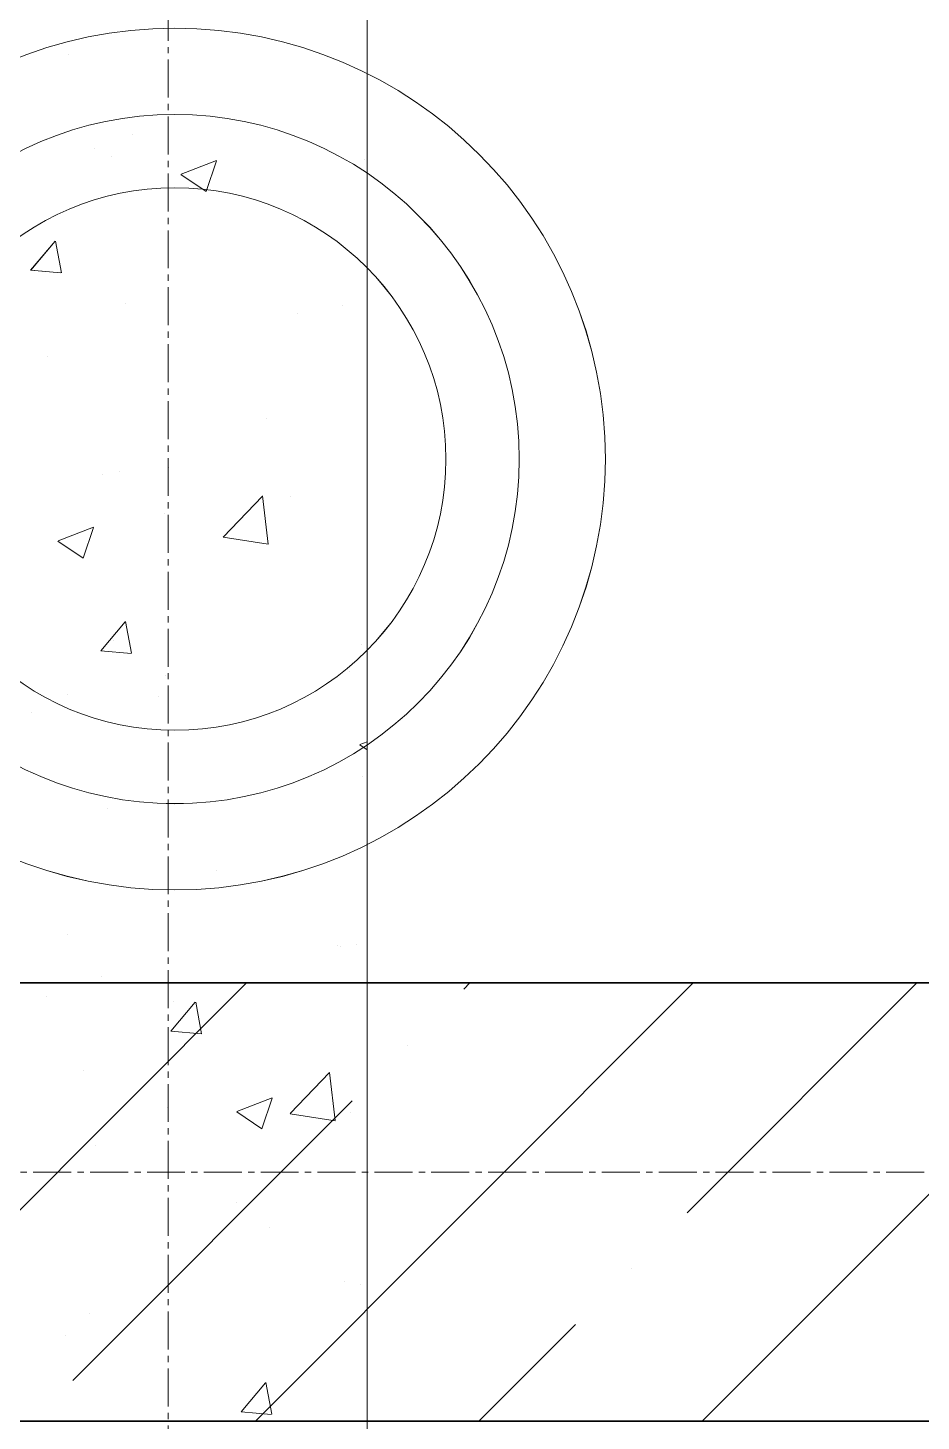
# Model space of a CAD drawing. Header units: millimetres. Extents: x 470010 to 1231400, y -134005 to 421770.
# Drawn here: x 672803 to 673252, y -29536 to -28837 of the extents above; entities that cross this region are included whole.
import ezdxf
from ezdxf.enums import TextEntityAlignment as Align

# ---------------------------------------------------------------- set-up
doc = ezdxf.new("R2010")
doc.units = ezdxf.units.MM
doc.linetypes.add('CENTER2', pattern=[28.575, 19.05, -3.175, 3.175, -3.175])
doc.layers.get('Defpoints').update_dxf_attribs({"color": 140})
doc.layers.add('АР_Делит', color=120, linetype='Continuous', lineweight=0, plot=False)
for name, color, linetype, lineweight in [('АР_Стены ЖБ', 7, 'Continuous', 35), ('АР_Стены ПЕНОблок', 52, 'Continuous', 20), ('АР_Штриховка', 8, 'Continuous', 0)]:
    doc.layers.add(name, color=color, linetype=linetype, lineweight=lineweight)
doc.layers.add('РД_Оси_100', color=7, linetype='Continuous', lineweight=0, true_color=0x525252)
doc.styles.add('style1', font='ARIALN.TTF')

# ---------------------------------------------------------------- blocks, each defined once
blk = doc.blocks.new('СОШ_2200_АР_ОСИ_М100_28.05.24')
at = {"layer": 'РД_Оси_100', "color": 251, "linetype": 'CENTER2', "true_color": 0x636466}
blk.add_line((0, -6155), (0, 139938.679), dxfattribs=at)
blk.add_lwpolyline([(29555, 64200), (-5454.958, 64200), (-5954.958, 64350)], dxfattribs=at)
blk = doc.blocks.new('A$C9108343f')
at = {"layer": 'АР_Делит', "color": 18, "true_color": 0x000000}
for radius in [216.34, 173.04, 136.21]:
    blk.add_circle((7158.34, 71313.08), radius, dxfattribs=at)
at = {"layer": 'АР_Стены ЖБ', "color": 18, "linetype": 'Continuous', "lineweight": 35, "true_color": 0x000000}
blk.add_line((19660.01, 71050), (7054.96, 71050), dxfattribs=at)
at = {"layer": 'АР_Стены ПЕНОблок', "color": 18, "linetype": 'Continuous', "lineweight": 20, "true_color": 0x000000}
blk.add_line((7254.96, 21355), (7254.96, 97555), dxfattribs=at)
at = {"layer": 'АР_Штриховка', "color": 18, "linetype": 'Continuous', "lineweight": 0, "true_color": 0x000000}
for p, q in [((7104.92, 71516.34), (7104.92, 71516.34)), ((7136.89, 71475.88), (7136.89, 71475.88)), ((7118.14, 71469.01), (7118.14, 71469.01)), ((7126.35, 71465.01), (7126.35, 71465.01)), ((7161.5, 71456.16), (7179.28, 71462.99)), ((7174.08, 71447.48), (7179.23, 71462.83)), ((7253.73, 71463.28), (7253.73, 71463.28)), ((7161.43, 71456.01), (7174.06, 71447.49)), ((7085.9, 71407.88), (7098.14, 71422.48)), ((7101.32, 71406.6), (7098.39, 71422.52)), ((7085.9, 71407.88), (7101.08, 71406.55)), ((7133.8, 71391.32), (7133.8, 71391.32)), ((7219.94, 71385.95), (7219.94, 71385.95)), ((7242.56, 71390.21), (7242.56, 71390.21)), ((7094.43, 71364.79), (7094.43, 71364.79)), ((7204.26, 71333.48), (7204.26, 71333.48)), ((7155.29, 71309.02), (7155.29, 71309.02)), ((7122.23, 71305.09), (7122.23, 71305.09)), ((7130.71, 71306.77), (7130.71, 71306.77)), ((7205.27, 71270.41), (7202.46, 71294.53)), ((7182.61, 71273.91), (7202.39, 71294.52)), ((7216.71, 71294.14), (7216.71, 71294.14)), ((7153.12, 71285.77), (7153.12, 71285.77)), ((7099.7, 71271.97), (7117.48, 71278.8)), ((7112.28, 71263.29), (7117.43, 71278.64)), ((7182.66, 71273.8), (7205.25, 71270.29)), ((7099.63, 71271.82), (7112.26, 71263.3)), ((7121.14, 71216.83), (7133.38, 71231.42)), ((7136.57, 71215.54), (7133.63, 71231.46)), ((7127.62, 71222.21), (7127.62, 71222.21)), ((7252.3, 71220.13), (7252.3, 71220.13)), ((7121.14, 71216.82), (7136.32, 71215.49)), ((7153.73, 71204.37), (7153.73, 71204.37)), ((7246.08, 71206.62), (7246.08, 71206.62)), ((7104.17, 71194.7), (7104.17, 71194.7)), ((7149.89, 71193.96), (7149.89, 71193.96)), ((7086.3, 71185.59), (7086.3, 71185.59)), ((7251.24, 71169.56), (7254.96, 71167.05)), ((7251.31, 71169.71), (7254.96, 71171.11)), ((7252.83, 71153.92), (7252.83, 71153.92)), ((7124.53, 71137.66), (7124.53, 71137.66)), ((7179.26, 71106.44), (7179.26, 71106.44)), ((7104.27, 71074.58), (7104.27, 71074.58)), ((7239.86, 71068.85), (7239.86, 71068.85)), ((7241.81, 71068.57), (7241.81, 71068.57)), ((7249.74, 71069.36), (7249.74, 71069.36)), ((7121.44, 71053.1), (7121.44, 71053.1)), ((7093.68, 71043.15), (7093.68, 71043.15)), ((7156.38, 71025.77), (7168.63, 71040.36)), ((7157.82, 71040.46), (7157.82, 71040.46)), ((7171.81, 71024.48), (7168.87, 71040.4)), ((7156.38, 71025.76), (7171.56, 71024.44)), ((7112.45, 71006.26), (7112.45, 71006.26)), ((7216.28, 70984.44), (7236.07, 71005.06)), ((7238.94, 70980.94), (7236.14, 71005.06)), ((7154.55, 70987.38), (7154.55, 70987.38)), ((7189.51, 70985.52), (7207.29, 70992.35)), ((7202.09, 70976.84), (7207.24, 70992.19)), ((7189.44, 70985.37), (7202.07, 70976.85)), ((7216.34, 70984.33), (7238.93, 70980.82)), ((7246.65, 70984.81), (7246.65, 70984.81)), ((7118.36, 70968.55), (7118.36, 70968.55)), ((7189.33, 70939.74), (7189.33, 70939.74)), ((7206.04, 70927.2), (7206.04, 70927.2)), ((7243.56, 70900.25), (7243.56, 70900.25)), ((7251.55, 70898.49), (7251.55, 70898.49)), ((7115.27, 70883.99), (7115.27, 70883.99)), ((7103.42, 70873.06), (7103.42, 70873.06)), ((7191.63, 70834.71), (7203.87, 70849.31)), ((7207.05, 70833.42), (7204.11, 70849.35)), ((7191.63, 70834.71), (7206.81, 70833.38)), ((7202.81, 70835.39), (7202.81, 70835.39))]:
    blk.add_line(p, q, dxfattribs=at)
at = {"layer": 'АР_Штриховка', "color": 18, "linetype": 'Continuous', "lineweight": 5, "true_color": 0x000000}
for p, q in [((7054.96, 70910.6), (7194.36, 71050)), ((7198.86, 70830), (7418.86, 71050)), ((7303.5, 71046.89), (7306.61, 71050)), ((7415.75, 70934.63), (7531.12, 71050)), ((7423.37, 70830), (7643.37, 71050)), ((7275.43, 71018.82), (7275.43, 71018.82)), ((7107.05, 70850.44), (7247.37, 70990.76)), ((7387.69, 70906.57), (7387.69, 70906.57)), ((7311.12, 70830), (7359.62, 70878.51))]:
    blk.add_line(p, q, dxfattribs=at)
at = {"layer": 'РД_Оси_100'}
blk.add_blockref('СОШ_2200_АР_ОСИ_М100_28.05.24', (7154.96, 6755), dxfattribs=at)
at = {"layer": 'Defpoints', "color": 18, "true_color": 0x000000, "style": 'style1'}
for p in [(143949.34, 316089.12), (143974.98, 281639.5), (143890.4, 273244.71), (143839.99, 264276.81), (143967.75, 254892.38), (12251.96, 104178.14), (12382.58, 96023.14)]:
    blk.add_attdef('АР-ПОМЕЩЕНИЕ:НАИМЕНОВАНИЕ', text='', height=100, dxfattribs=at).set_placement(p, align=Align.MIDDLE)
at = {"layer": 'Defpoints', "color": 18, "true_color": 0x000000, "style": 'style1', "flags": 8}
for p in [(143951.3, 279099.09), (143848.34, 269251.11), (143875.33, 260094.25), (144049.74, 250824.7), (163419.28, 238153.36), (155897.46, 237965.97), (183037.2, 237965.97), (143342.94, 237876.19)]:
    blk.add_attdef('АР-ПОМЕЩЕНИЕ:НАИМЕНОВАНИЕ', text='', height=100, dxfattribs=at).set_placement(p, align=Align.MIDDLE)

msp = doc.modelspace()

# ---------------------------------------------------------------- linework, layer by layer
at = {"layer": 'АР_Делит', "color": 18, "true_color": 0x000000}
for radius in [216.336, 173.036, 136.212]:
    msp.add_circle((672876.957, -29053.162), radius, dxfattribs=at)
at = {"layer": 'АР_Стены ЖБ', "color": 18, "linetype": 'Continuous', "lineweight": 35, "true_color": 0x000000}
for p, q in [((685378.618, -29316.242), (672773.57, -29316.242)), ((672773.57, -29536.242), (685598.618, -29536.242))]:
    msp.add_line(p, q, dxfattribs=at)
at = {"layer": 'АР_Стены ПЕНОблок', "color": 18, "linetype": 'Continuous', "lineweight": 20, "true_color": 0x000000}
msp.add_line((672973.57, -79011.242), (672973.57, -2811.242), dxfattribs=at)
at = {"layer": 'АР_Штриховка', "color": 18, "linetype": 'Continuous', "lineweight": 0, "true_color": 0x000000}
for p, q in [((672880.109, -28910.082), (672897.894, -28903.255)), ((672892.69, -28918.76), (672897.84, -28903.411)), ((672880.041, -28910.233), (672892.676, -28918.755)), ((672804.508, -28958.359), (672816.753, -28943.766)), ((672819.935, -28959.647), (672816.998, -28943.725)), ((672804.508, -28958.363), (672819.69, -28959.692)), ((672901.221, -29092.337), (672921.005, -29071.718)), ((672923.881, -29095.832), (672921.075, -29071.71)), ((672818.307, -29094.27), (672836.092, -29087.444)), ((672830.888, -29102.948), (672836.038, -29087.599)), ((672818.239, -29094.421), (672830.874, -29102.943)), ((672901.273, -29092.446), (672923.863, -29095.95)), ((672839.751, -29149.416), (672851.996, -29134.823)), ((672855.178, -29150.703), (672852.241, -29134.782)), ((672839.751, -29149.42), (672854.933, -29150.749)), ((672969.853, -29196.686), (672973.57, -29199.193)), ((672969.922, -29196.536), (672973.57, -29195.135)), ((672874.995, -29340.473), (672887.24, -29325.88)), ((672890.421, -29341.76), (672887.484, -29325.839)), ((672874.994, -29340.477), (672890.176, -29341.805)), ((672934.896, -29381.805), (672954.68, -29361.186)), ((672957.556, -29385.3), (672954.749, -29361.178)), ((672908.12, -29380.724), (672925.904, -29373.897)), ((672920.7, -29389.401), (672925.851, -29374.052)), ((672908.051, -29380.874), (672920.686, -29389.397)), ((672934.948, -29381.914), (672957.537, -29385.418)), ((672910.238, -29531.53), (672922.483, -29516.936)), ((672925.664, -29532.817), (672922.727, -29516.896)), ((672910.238, -29531.534), (672925.42, -29532.862))]:
    msp.add_line(p, q, dxfattribs=at)
at = {"layer": 'АР_Штриховка', "color": 18, "linetype": 'Continuous', "lineweight": 5, "true_color": 0x000000}
for p, q in [((672773.57, -29455.641), (672912.968, -29316.242)), ((672917.475, -29536.242), (673137.475, -29316.242)), ((673022.109, -29319.354), (673025.222, -29316.242)), ((673134.363, -29431.608), (673249.728, -29316.242)), ((673141.981, -29536.242), (673361.981, -29316.242)), ((672825.666, -29515.797), (672965.983, -29375.481)), ((673029.728, -29536.242), (673078.236, -29487.734))]:
    msp.add_line(p, q, dxfattribs=at)

# ---------------------------------------------------------------- block references
msp.add_blockref('A$C9108343f', (665718.612, -100366.242))
at = {"layer": 'РД_Оси_100'}
msp.add_blockref('СОШ_2200_АР_ОСИ_М100_28.05.24', (672873.57, -93611.242), dxfattribs=at)

doc.saveas('drawing.dxf')
